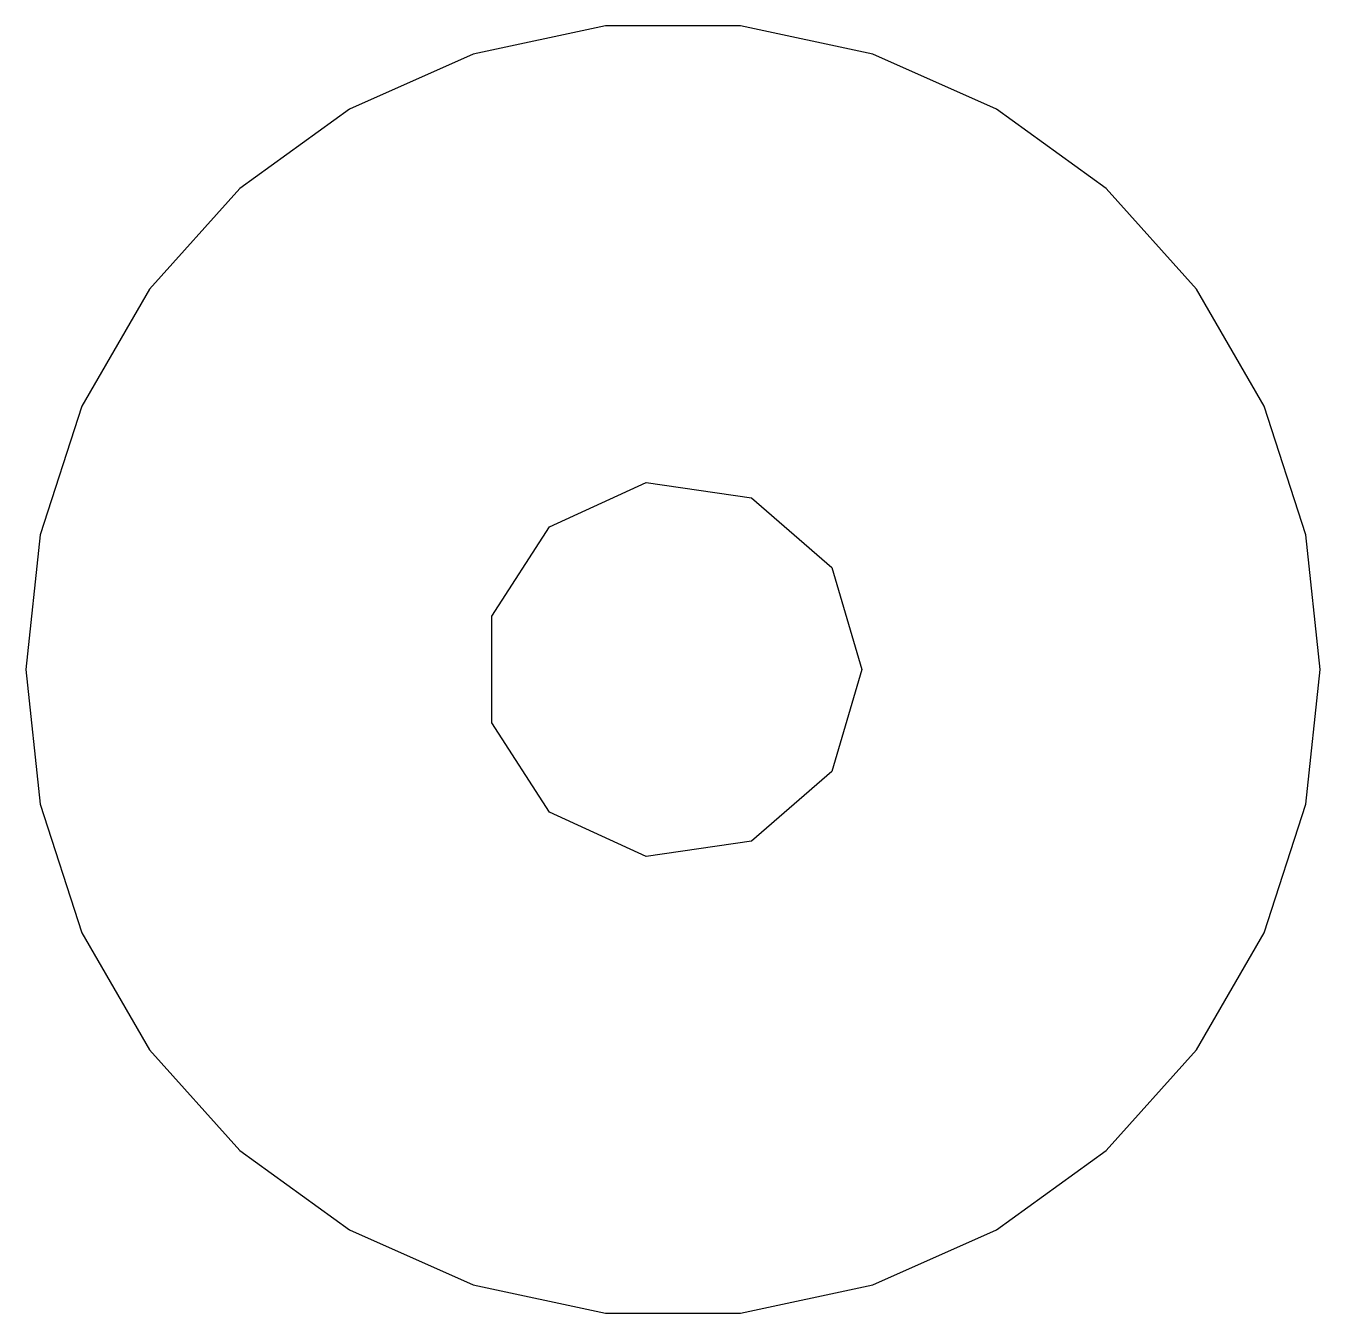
# Model space of a CAD drawing. Header units: metres. Extents: x -12 to 12, y -11.9 to 11.9.
import ezdxf

# ---------------------------------------------------------------- set-up
doc = ezdxf.new("R2010")
doc.units = ezdxf.units.M

msp = doc.modelspace()

# ---------------------------------------------------------------- linework, layer by layer
for p, q in [((-1.25433, 11.9342), (-3.70819, 11.4127)), ((1.25433, 11.9342), (-1.25433, 11.9342)), ((3.70819, 11.4127), (1.25433, 11.9342)), ((-3.70819, 11.4127), (-5.99998, 10.3923)), ((6, 10.3923), (3.70819, 11.4127)), ((-5.99998, 10.3923), (-8.02956, 8.91772)), ((8.02956, 8.91772), (6, 10.3923)), ((-8.02956, 8.91772), (-9.70819, 7.05342)), ((9.70819, 7.05342), (8.02956, 8.91772)), ((-9.70819, 7.05342), (-10.9625, 4.88083)), ((10.9625, 4.88083), (9.70819, 7.05342)), ((-10.9625, 4.88083), (-11.7378, 2.49493)), ((11.7378, 2.49493), (10.9625, 4.88083)), ((-2.29201, 2.64511), (-0.498093, 3.46437)), ((-0.498093, 3.46437), (1.45395, 3.1837)), ((1.45395, 3.1837), (2.94438, 1.89224)), ((-3.35822, 0.986053), (-2.29201, 2.64511)), ((-11.7378, 2.49493), (-12, 0)), ((12, 0), (11.7378, 2.49493)), ((2.94438, 1.89224), (3.5, 0)), ((-3.35822, -0.986053), (-3.35822, 0.986053)), ((-12, 0), (-11.7378, -2.49493)), ((3.5, 0), (2.94438, -1.89224)), ((11.7378, -2.49493), (12, 0)), ((-2.29201, -2.64511), (-3.35822, -0.986053)), ((2.94438, -1.89224), (1.45395, -3.1837)), ((-11.7378, -2.49493), (-10.9625, -4.88083)), ((10.9625, -4.88083), (11.7378, -2.49493)), ((-0.498093, -3.46437), (-2.29201, -2.64511)), ((1.45395, -3.1837), (-0.498093, -3.46437)), ((-10.9625, -4.88083), (-9.70819, -7.05342)), ((9.70819, -7.05342), (10.9625, -4.88083)), ((-9.70819, -7.05342), (-8.02956, -8.91772)), ((8.02956, -8.91772), (9.70819, -7.05342)), ((-8.02956, -8.91772), (-6, -10.3923)), ((6, -10.3923), (8.02956, -8.91772)), ((-6, -10.3923), (-3.70819, -11.4127)), ((3.70819, -11.4127), (6, -10.3923)), ((-3.70819, -11.4127), (-1.25433, -11.9342)), ((1.25433, -11.9342), (3.70819, -11.4127)), ((-1.25433, -11.9342), (1.25433, -11.9342))]:
    msp.add_line(p, q)

doc.saveas('drawing.dxf')
